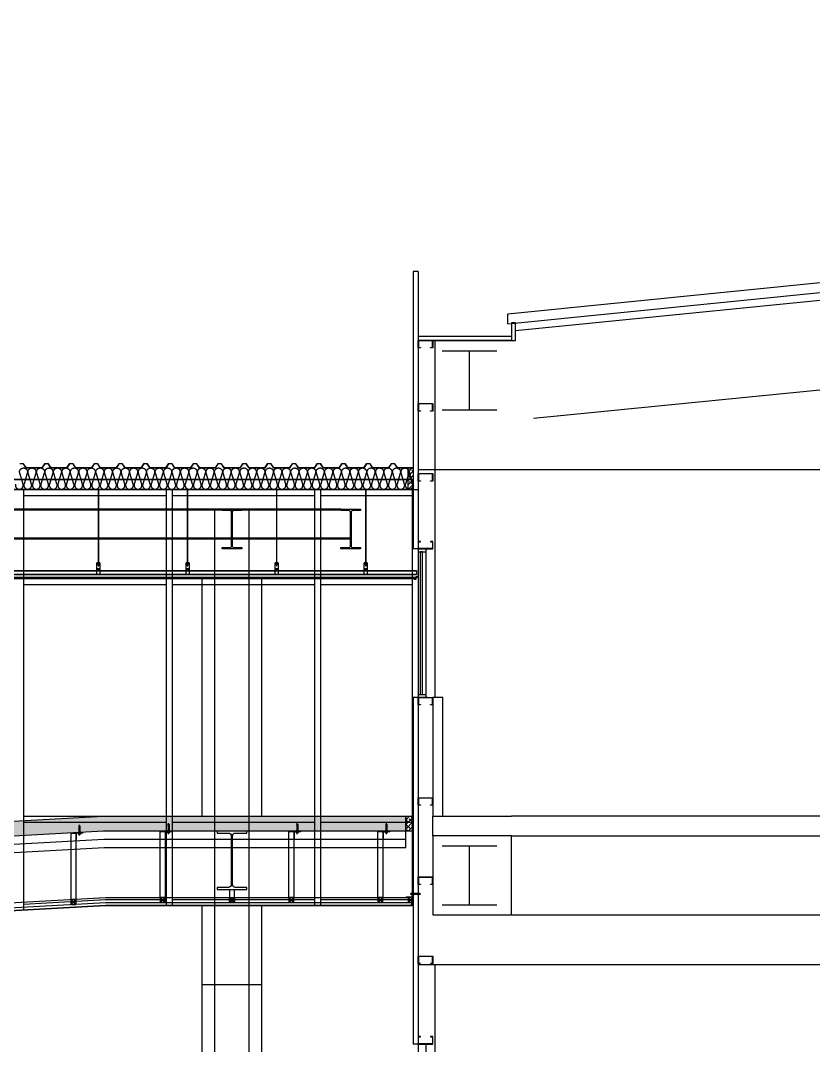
# Model space of a CAD drawing. Header units: millimetres. Extents: x 922366 to 1647943, y -534868 to 518781.
# Drawn here: x 1173503 to 1181511, y 440327 to 450679 of the extents above; entities that cross this region are included whole.
import ezdxf
from ezdxf.xclip import XClip

# ---------------------------------------------------------------- set-up
doc = ezdxf.new("R2010")
doc.units = ezdxf.units.MM
doc.header["$XCLIPFRAME"] = 0
for name, color, linetype in [('XR-SECTION$0$0-S-col', 4, 'Continuous'), ('XR-SECTION$0$01단열재', 55, 'Continuous'), ('XR-SECTION$0$A-1', 1, 'Continuous'), ('XR-SECTION$0$A-30', 30, 'Continuous'), ('XR-SECTION$0$A-8', 8, 'Continuous'), ('XR-SECTION$0$A-FLOR-STUD', 9, 'Continuous'), ('XR-SECTION$0$A-KERAION', 8, 'Continuous'), ('XR-SECTION$0$A-SCREW', 8, 'Continuous'), ('XR-SECTION$0$A-STL', 2, 'Continuous'), ('XR-SECTION$0$A_EL_04', 4, 'Continuous'), ('XR-SECTION$0$A_FIN_EXT', 6, 'Continuous'), ('XR-SECTION$0$A_ME_B&N', 6, 'Continuous'), ('XR-SECTION$0$A_ME_PI', 1, 'Continuous'), ('XR-SECTION$0$AS-STEL', 2, 'Continuous'), ('XR-SECTION$0$AS-STEL-MAJR', 8, 'Continuous'), ('XR-SECTION$0$CEILING', 6, 'Continuous'), ('XR-SECTION$0$CON', 2, 'Continuous'), ('XR-SECTION$0$ELE-4', 4, 'Continuous'), ('XR-SECTION$0$ELE-6', 6, 'Continuous'), ('XR-SECTION$0$ELE-8', 8, 'Continuous'), ('XR-SECTION$0$HAT', 8, 'Continuous'), ('XR-SECTION$0$HAT-254', 254, 'Continuous'), ('XR-SECTION$0$Insul', 252, 'Continuous'), ('XR-SECTION$0$S-CON', 2, 'Continuous'), ('XR-SECTION$0$SEC-PANEL', 6, 'Continuous'), ('XR-SECTION$0$STEEL', 4, 'Continuous'), ('XR-SECTION$0$입면선', 9, 'Continuous')]:
    doc.layers.add(name, color=color, linetype=linetype)
doc.layers.add('XR-SECTION$0$A-STL3', color=4, linetype='Continuous', lineweight=0)
doc.linetypes.add('XR-SECTION$0$INSUL50', pattern='A,0.00254,-2.54,[134,ltypeshp.shx,S=6.25,R=0,X=-2.54,Y=0],-19.92,[134,ltypeshp.shx,S=6.25,R=180,X=2.54,Y=0],-2.54', length=25.00254)

# ---------------------------------------------------------------- blocks, each defined once
blk = doc.blocks.new('*U265')
at = {"layer": 'XR-SECTION$0$STEEL', "color": 252}
blk.add_lwpolyline([(-150, -20), (-34, -20, -0.414214), (-6, -48), (-6, -540, -0.414214), (-34, -568), (-150, -568), (-150, -588), (150, -588), (150, -568), (34, -568, -0.414214), (6, -540), (6, -48, -0.414214), (34, -20), (150, -20), (150, 0), (-150, 0)], format="xyb", close=True, dxfattribs=at)
blk = doc.blocks.new('XR-SECTION$0$M10 ANCHOR')
at = {"layer": 'XR-SECTION$0$A_ME_B&N', "color": 252}
for p, q in [((-2, 23), (107, 23)), ((7, 26), (7, 19)), ((7, 26), (8, 26)), ((8, 19), (7, 19)), ((8, 19), (8, 26)), ((8, 26), (10, 26)), ((8, 19), (10, 19)), ((11, 28), (10, 26)), ((10, 27), (12, 27)), ((10, 26), (10, 19)), ((11, 18), (10, 19)), ((10, 18), (12, 18)), ((11, 28), (11, 18)), ((12, 28), (11, 28)), ((12, 18), (11, 18)), ((12, 31), (13, 32)), ((12, 14), (12, 31)), ((12, 14), (13, 13)), ((19, 32), (13, 32)), ((19, 27), (13, 27)), ((19, 18), (13, 18)), ((19, 13), (13, 13)), ((20, 31), (19, 32)), ((20, 14), (19, 13)), ((20, 12), (20, 33)), ((22, 33), (20, 33)), ((22, 12), (20, 12)), ((22, 12), (22, 33)), ((71, 28), (22, 28)), ((22, 27), (37, 27)), ((71, 18), (22, 18)), ((22, 18), (37, 18)), ((37, 28), (37, 18)), ((39, 28), (39, 18)), ((39, 18), (39, 18)), ((71, 28), (71, 18)), ((71, 19), (71, 27)), ((74, 26), (71, 26)), ((74, 19), (71, 19)), ((74, 21), (74, 28)), ((86, 28), (74, 28)), ((75, 21), (74, 21)), ((75, 20), (74, 20)), ((74, 20), (74, 18)), ((83, 17), (74, 18)), ((85, 26), (83, 26)), ((87, 22), (83, 22)), ((87, 20), (83, 20)), ((83, 17), (83, 17)), ((85, 17), (83, 17)), ((84, 24), (84, 27)), ((84, 18), (84, 16)), ((88, 17), (85, 17)), ((88, 24), (88, 27)), ((88, 18), (88, 17)), ((88, 18), (88, 16)), ((88, 17), (88, 16)), ((89, 17), (88, 16)), ((91, 17), (89, 17)), ((90, 27), (91, 28)), ((91, 28), (91, 18)), ((96, 28), (91, 28)), ((91, 18), (91, 17)), ((91, 18), (91, 18)), ((96, 18), (91, 18)), ((96, 18), (96, 28)), ((97, 26), (96, 28)), ((96, 18), (97, 19)), ((97, 19), (97, 26))]:
    blk.add_line(p, q, dxfattribs=at)
blk.add_lwpolyline([(83, 26), (84, 25), (85, 25), (85, 26), (84, 27), (83, 26)], close=True, dxfattribs=at)
for points in [[(91, 25), (91, 24), (90, 23), (89, 22), (88, 22), (87, 22)], [(91, 18), (90, 18), (89, 19), (88, 19), (87, 20)], [(89, 28), (90, 28), (91, 27), (91, 26), (91, 25)]]:
    blk.add_lwpolyline(points, dxfattribs=at)
for centre, radius, start, end in [((16, 30), 4.34, 145.5615, 214.4385), ((28, 23), 16.2, 162.383, 197.617), ((16, 15), 4.34, 145.5615, 214.4385), ((16, 30), 4.34, 325.5615, 34.4385), ((4, 23), 16.2, 342.383, 17.617), ((16, 15), 4.34, 325.5615, 34.4385), ((71, 27), 0.383, 180, 270), ((71, 19), 0.383, 90, 180), ((75, 21), 0.618, 278.5979, 81.402), ((83, 21), 0.945, 96.1253, 252.1482), ((83, 17), 0.126, 7.3502, 87.3502), ((83, 11), 6.36, 78.4927, 96.2076), ((85, 17), 0.126, 87.3502, 154.0901), ((86, 16), 12.5, 78.7007, 93), ((87, 25), 2.05, 308.033, 57.967), ((98, 26), 10.5, 173.798, 192.202), ((85, 14), 5.03, 40.2631, 53.3507)]:
    blk.add_arc(centre, radius, start, end, dxfattribs=at)
blk = doc.blocks.new('XR-SECTION$0$A-4-16')
at = {"layer": 'XR-SECTION$0$A-SCREW', "color": 252}
for p, q in [((-2, -1), (-2, 0)), ((0, 5), (0, -18)), ((1, 0), (1, -1)), ((0, 0), (-2, -1)), ((0, 0), (-2, -1)), ((-2, -1), (-2, -1)), ((-2, -1), (-2, -1)), ((0, -1), (-2, -1)), ((2, -1), (-2, -2)), ((2, -1), (-2, -2)), ((0, -1), (-2, -1)), ((1, -1), (-2, -2)), ((-2, -1), (-2, -2)), ((-2, -2), (-2, -2)), ((-2, -2), (-2, -2)), ((1, -2), (-2, -2)), ((1, -2), (-2, -3)), ((-2, -2), (-2, -3)), ((-2, -3), (-2, -4)), ((-2, -3), (-2, -3)), ((-2, -3), (-2, -3)), ((2, -3), (-2, -3)), ((2, -3), (-2, -3)), ((1, -3), (-2, -3)), ((-2, -4), (-2, -4)), ((2, -4), (-2, -5)), ((2, -4), (-2, -4)), ((1, -4), (-2, -4)), ((1, -4), (-2, -5)), ((-2, -5), (-2, -5)), ((-2, -5), (-2, -5)), ((2, -5), (-2, -6)), ((2, -5), (-2, -6)), ((-2, -6), (-2, -5)), ((-2, -6), (-2, -6)), ((2, -6), (-2, -7)), ((2, -6), (-2, -7)), ((-2, -7), (-2, -7)), ((-2, -7), (-2, -7)), ((2, -7), (-2, -8)), ((2, -8), (-2, -8)), ((-2, -8), (-2, -8)), ((-2, -8), (-2, -8)), ((-2, -9), (-2, -10)), ((-2, -9), (-2, -9)), ((2, -9), (-2, -9)), ((2, -9), (-2, -9)), ((2, -10), (-2, -11)), ((2, -10), (-2, -11)), ((-2, -11), (-2, -10)), ((-2, -11), (-2, -12)), ((-2, -11), (-2, -11)), ((-2, -12), (0, -15)), ((1, -5), (-2, -6)), ((1, -5), (-2, -5)), ((-2, -6), (-2, -7)), ((1, -6), (-2, -7)), ((-2, -7), (-2, -8)), ((1, -7), (-2, -7)), ((1, -7), (-2, -8)), ((1, -8), (-2, -8)), ((-2, -8), (-2, -9)), ((1, -9), (-2, -9)), ((1, -9), (-2, -10)), ((-2, -10), (-2, -10)), ((1, -10), (-2, -11)), ((1, -10), (-2, -10)), ((2, -11), (-1, -12)), ((2, -11), (-2, -12)), ((1, -11), (-2, -12)), ((-2, -12), (0, -12)), ((1, -11), (0, -12)), ((1, -12), (0, -15)), ((1, -11), (1, -12)), ((2, -1), (1, -1)), ((2, -1), (1, -2)), ((2, -3), (1, -2)), ((1, -2), (1, -2)), ((2, -3), (1, -3)), ((1, -3), (1, -4)), ((2, -4), (1, -4)), ((2, -4), (1, -4)), ((1, -4), (1, -5)), ((2, -5), (1, -5)), ((2, -5), (1, -5)), ((1, -5), (1, -6)), ((2, -6), (1, -6)), ((2, -6), (1, -7)), ((1, -7), (1, -7)), ((2, -7), (1, -7)), ((2, -8), (1, -8)), ((1, -8), (1, -9)), ((2, -9), (1, -9)), ((2, -9), (1, -9)), ((1, -9), (1, -10)), ((1, -10), (1, -11)), ((2, -10), (1, -10)), ((2, -10), (1, -10)), ((2, -11), (1, -11)), ((2, -11), (1, -11))]:
    blk.add_line(p, q, dxfattribs=at)
for points in [[(-3, 2, 0.336479), (-4, 1), (-4, 0), (4, 0), (4, 1)], [(3, 2, 0.138717), (-3, 2)]]:
    blk.add_lwpolyline(points, format="xyb", dxfattribs=at)
blk.add_lwpolyline([(-3, 2), (-2, 2), (-2, 2), (-2, 2), (-2, 2), (-1, 2), (-1, 2), (-1, 2), (-1, 2), (-1, 2), (-1, 2), (0, 2), (0, 2), (-1, 1), (-1, 1), (-1, 1), (0, 1), (0, 1), (0, 1), (0, 1), (0, 1), (0, 1), (0, 1), (0, 1), (0, 1), (1, 1), (1, 1), (1, 1), (0, 2), (0, 2), (1, 2), (1, 2), (1, 2), (1, 2), (1, 2), (1, 2), (2, 2), (2, 2), (2, 2), (2, 2), (3, 2)], dxfattribs=at)
for centre, radius, start, end in [((2, 1), 1.3, 0.0233, 74.4114), ((-2, -1), 0.0925, 139.8661, 209.9246), ((-2, -2), 0.0925, 139.8661, 209.9246), ((-2, -3), 0.0925, 139.8661, 209.9246), ((-2, -4), 0.0925, 139.8661, 209.9246), ((-2, -6), 0.0925, 139.8661, 209.9246), ((-2, -7), 0.0925, 139.8661, 209.9246), ((-2, -8), 0.0925, 139.8661, 209.9246), ((-2, -9), 0.0925, 139.8661, 209.9246), ((-2, -11), 0.0925, 139.8661, 209.9246), ((0, 0), 0.0602, 310.7271, 69.3149), ((0, -15), 0.46, 215.1627, 324.8373), ((2, -1), 0.0925, 319.8661, 29.9246), ((2, -3), 0.0925, 319.8661, 29.9246), ((2, -4), 0.0925, 319.8661, 29.9246), ((2, -5), 0.0925, 319.8661, 29.9246), ((2, -6), 0.0925, 319.8661, 29.9246), ((2, -8), 0.0925, 319.8661, 29.9246), ((2, -9), 0.0925, 319.8661, 29.9246), ((2, -10), 0.0925, 319.8661, 29.9246), ((2, -11), 0.0925, 319.8661, 29.9246)]:
    blk.add_arc(centre, radius, start, end, dxfattribs=at)
blk = doc.blocks.new('*B318', base_point=(401883, 73758))
at = {"layer": 'XR-SECTION$0$AS-STEL', "color": 252}
blk.add_lwpolyline([(401783, 73958), (401983, 73958), (401983, 73945), (401903, 73945, 0.414214), (401887, 73929), (401887, 73587, 0.414214), (401903, 73571), (401983, 73571), (401983, 73558), (401783, 73558), (401783, 73571), (401863, 73571, 0.414214), (401879, 73587), (401879, 73929, 0.414214), (401863, 73945), (401783, 73945)], format="xyb", close=True, dxfattribs=at)
blk = doc.blocks.new('XR-SECTION$0$sefa ws')
at = {"layer": 'XR-SECTION$0$Insul', "color": 252}
blk.add_lwpolyline([(45393, 45001, 1.337394), (45469, 45001), (45435, 45114, -1.337394), (45511, 45114), (45478, 45001, 1.337394), (45554, 45001), (45521, 45114, -1.337394), (45597, 45114), (45564, 45001, 1.337394), (45640, 45001), (45607, 45114, -1.337394), (45683, 45114), (45649, 45001, 1.337394), (45725, 45001), (45692, 45114, -1.337394), (45768, 45114), (45735, 45001, 1.337394), (45811, 45001), (45778, 45114, -1.337394), (45854, 45114), (45821, 45001, 1.337394), (45897, 45001), (45863, 45114, -1.337394), (45939, 45114), (45906, 45001, 1.337394), (45982, 45001), (45949, 45114, -1.337394), (46025, 45114), (45992, 45001, 1.337394), (46068, 45001), (46035, 45114, -1.337394), (46111, 45114), (46077, 45001, 1.337394), (46153, 45001), (46120, 45114, -1.337394), (46196, 45114), (46163, 45001, 1.337394), (46239, 45001), (46206, 45114, -1.337394), (46282, 45114), (46249, 45001, 1.337394), (46325, 45001), (46291, 45114, -1.337394), (46367, 45114), (46334, 45001, 1.337394), (46410, 45001), (46377, 45114, -1.337394), (46453, 45114), (46420, 45001, 1.337394), (46496, 45001), (46463, 45114, -1.337394), (46539, 45114), (46505, 45001, 1.337394), (46581, 45001), (46548, 45114, -1.337394), (46624, 45114), (46591, 45001, 1.337394), (46667, 45001), (46634, 45114, -1.337394), (46710, 45114), (46677, 45001, 1.337394), (46753, 45001), (46719, 45114, -1.337394), (46795, 45114), (46762, 45001, 1.337394), (46838, 45001), (46805, 45114, -1.337394), (46881, 45114), (46848, 45001, 1.337394), (46924, 45001), (46891, 45114, -1.337394), (46967, 45114), (46933, 45001, 1.337394), (47009, 45001), (46976, 45114, -1.337394), (47052, 45114), (47019, 45001, 1.337394), (47095, 45001), (47062, 45114, -1.337394), (47138, 45114), (47105, 45001, 1.337394), (47181, 45001), (47147, 45114, -1.337394), (47223, 45114), (47190, 45001, 1.337394), (47266, 45001), (47233, 45114, -1.337394), (47309, 45114), (47276, 45001, 1.337394), (47352, 45001), (47319, 45114, -1.337394), (47395, 45114), (47361, 45001, 1.337394), (47437, 45001), (47404, 45114, -1.337394), (47480, 45114), (47447, 45001, 1.337394), (47523, 45001), (47490, 45114, -1.337394), (47566, 45114), (47533, 45001, 1.337394), (47609, 45001), (47575, 45114, -1.337394), (47651, 45114), (47618, 45001, 1.337394), (47694, 45001), (47661, 45114, -1.337394), (47737, 45114), (47704, 45001, 1.337394), (47780, 45001), (47747, 45114, -1.337394), (47823, 45114), (47789, 45001, 1.337394), (47865, 45001), (47832, 45114, -1.337394), (47908, 45114), (47875, 45001, 1.337394), (47951, 45001), (47918, 45114, -1.337394), (47994, 45114), (47961, 45001, 1.337394), (48037, 45001), (48003, 45114, -1.337394), (48079, 45114), (48046, 45001, 1.337394), (48122, 45001), (48089, 45114, -1.337394), (48165, 45114), (48132, 45001, 1.337394), (48208, 45001), (48175, 45114, -1.337394), (48251, 45114), (48217, 45001, 1.337394), (48293, 45001), (48260, 45114, -1.337394), (48336, 45114), (48303, 45001, 1.337394), (48379, 45001), (48346, 45114, -1.337394), (48422, 45114), (48389, 45001, 1.337394), (48465, 45001), (48431, 45114, -1.337394), (48507, 45114), (48474, 45001, 1.337394), (48550, 45001), (48517, 45114, -1.337394), (48593, 45114), (48560, 45001, 1.337394), (48636, 45001), (48603, 45114, -1.337394), (48679, 45114), (48645, 45001, 1.337394), (48721, 45001), (48688, 45114, -1.337394), (48764, 45114), (48731, 45001, 1.337394), (48807, 45001), (48774, 45114, -1.337394), (48850, 45114), (48817, 45001, 1.337394), (48893, 45001), (48859, 45114, -1.337394), (48935, 45114), (48902, 45001, 1.337394), (48978, 45001), (48945, 45114, -1.337394), (49021, 45114), (48988, 45001, 1.337394), (49064, 45001), (49031, 45114, -1.337394), (49107, 45114), (49073, 45001, 1.337394), (49149, 45001), (49116, 45114, -1.337394), (49192, 45114), (49159, 45001, 1.337394), (49235, 45001), (49202, 45114, -1.337394), (49278, 45114), (49245, 45001, 0.500912), (49283, 44950, 0.500912), (49321, 45001), (49287, 45114, -1.337394), (49363, 45114), (49330, 45001, 1.337394), (49406, 45001), (49373, 45114, -1.337394), (49449, 45114), (49416, 45001, 1.337394), (49492, 45001), (49459, 45114, -1.337394), (49535, 45114), (49501, 45001, 1.337394), (49577, 45001), (49544, 45114, -1.337394), (49620, 45114), (49587, 45001, 1.337394), (49663, 45001), (49630, 45114, -1.337394), (49706, 45114), (49673, 45001, 1.337394), (49749, 45001), (49715, 45114, -1.337394), (49791, 45114), (49758, 45001, 1.337394), (49834, 45001), (49801, 45114, -1.337394), (49877, 45114), (49844, 45001, 1.337394), (49920, 45001), (49887, 45114, -1.337394), (49963, 45114), (49929, 45001, 1.337394), (50005, 45001), (49972, 45114, -1.337394), (50048, 45114), (50015, 45001, 1.337394), (50091, 45001), (50058, 45114, -1.337394), (50134, 45114), (50101, 45001, 1.337394), (50177, 45001), (50143, 45114, -1.337394), (50219, 45114), (50186, 45001, 1.337394), (50262, 45001), (50229, 45114, -1.337394), (50305, 45114), (50272, 45001, 1.337394), (50348, 45001), (50315, 45114, -1.337394), (50391, 45114), (50357, 45001, 1.337394), (50433, 45001), (50400, 45114, -1.337394), (50476, 45114), (50443, 45001, 1.337394), (50519, 45001), (50486, 45114, -1.337394), (50562, 45114), (50529, 45001, 1.337394), (50605, 45001), (50571, 45114, -1.337394), (50647, 45114), (50614, 45001, 1.337394), (50690, 45001), (50657, 45114, -1.337394), (50733, 45114), (50700, 45001, 1.337394), (50776, 45001), (50743, 45114, -1.337394), (50819, 45114), (50785, 45001, 1.337394), (50861, 45001), (50828, 45114, -1.431646), (50899, 45114), (50871, 45001, 1.337394), (50947, 45001), (50909, 45114, -1.337394), (50985, 45114), (50957, 45001, 1.337394), (51033, 45001), (50994, 45114, -1.337394), (51070, 45114), (51042, 45001, 1.337394), (51118, 45001), (51080, 45114, -1.337394), (51156, 45114), (51128, 45001, 1.337394), (51204, 45001), (51166, 45114, -1.337394), (51242, 45114), (51213, 45001, 1.337394), (51289, 45001), (51251, 45114, -1.337394), (51327, 45114), (51299, 45001, 1.337394), (51375, 45001), (51337, 45114, -1.337394), (51413, 45114), (51385, 45001, 1.337394), (51461, 45001), (51422, 45114, -1.337394), (51498, 45114), (51470, 45001, 1.337394), (51546, 45001), (51508, 45114, -1.337394), (51584, 45114), (51556, 45001, 1.337394), (51632, 45001), (51594, 45114, -1.337394), (51670, 45114), (51641, 45001, 1.337394), (51717, 45001), (51679, 45114, -1.337394), (51755, 45114), (51727, 45001, 1.337394), (51803, 45001), (51765, 45114, -1.337394), (51841, 45114), (51813, 45001, 1.337394), (51889, 45001), (51850, 45114, -1.337394), (51926, 45114), (51898, 45001, 1.337394), (51974, 45001), (51936, 45114, -1.337394), (52012, 45114), (51984, 45001, 1.337394), (52060, 45001), (52022, 45114, -1.337394), (52098, 45114), (52069, 45001, 1.337394), (52145, 45001), (52107, 45114, -1.337394), (52183, 45114), (52155, 45001, 1.337394), (52231, 45001), (52193, 45114, -1.337394), (52269, 45114), (52241, 45001, 1.337394), (52317, 45001), (52278, 45114, -1.337394), (52354, 45114), (52326, 45001, 1.337394), (52402, 45001), (52364, 45114, -1.337394), (52440, 45114), (52412, 45001, 1.337394), (52488, 45001), (52450, 45114, -1.337394), (52526, 45114), (52497, 45001, 1.337394), (52573, 45001), (52535, 45114, -1.337394), (52611, 45114), (52583, 45001, 1.337394), (52659, 45001), (52621, 45114, -1.337394), (52697, 45114), (52669, 45001, 1.337394), (52745, 45001), (52706, 45114, -1.337394), (52782, 45114), (52754, 45001, 1.337394), (52830, 45001), (52792, 45114, -1.337394), (52868, 45114), (52840, 45001, 1.337394), (52916, 45001), (52878, 45114, -1.337394), (52954, 45114), (52925, 45001, 1.337394), (53001, 45001), (52963, 45114, -1.337394), (53039, 45114), (53011, 45001, 1.337394), (53087, 45001), (53049, 45114, -1.337394), (53125, 45114), (53097, 45001, 1.337394), (53173, 45001), (53134, 45114, -1.337394), (53210, 45114), (53182, 45001, 1.337394), (53258, 45001), (53220, 45114, -1.337394), (53296, 45114), (53268, 45001, 1.337394), (53344, 45001), (53306, 45114, -1.337394), (53382, 45114), (53353, 45001, 1.337394), (53429, 45001), (53391, 45114, -1.337394), (53467, 45114), (53439, 45001, 1.337394), (53515, 45001)], format="xyb", dxfattribs=at)
at = {"layer": 'XR-SECTION$0$SEC-PANEL', "color": 252}
for p, q in [((21463, 44950), (71588, 44950)), ((21463, 44947), (71588, 44947))]:
    blk.add_line(p, q, dxfattribs=at)
for points in [[(53474, 45208), (53435, 45208), (53407, 45167), (53252, 45167), (53224, 45208), (53185, 45208), (53157, 45167), (53002, 45167), (52974, 45208), (52935, 45208), (52907, 45167), (52752, 45167), (52724, 45208), (52685, 45208), (52657, 45167), (52502, 45167), (52474, 45208), (52435, 45208), (52407, 45167), (52252, 45167), (52224, 45208), (52185, 45208), (52157, 45167), (52002, 45167), (51974, 45208), (51935, 45208), (51907, 45167), (51752, 45167), (51724, 45208), (51685, 45208), (51657, 45167), (51502, 45167), (51474, 45208), (51435, 45208), (51407, 45167), (51252, 45167), (51224, 45208), (51185, 45208), (51157, 45167), (51002, 45167), (50974, 45208), (50935, 45208), (50907, 45167), (50752, 45167), (50724, 45208), (50685, 45208), (50657, 45167), (50502, 45167), (50474, 45208), (50435, 45208), (50407, 45167), (50252, 45167), (50224, 45208), (50185, 45208), (50157, 45167), (50002, 45167), (49974, 45208), (49935, 45208), (49907, 45167), (49752, 45167), (49724, 45208), (49685, 45208), (49657, 45167), (49502, 45167), (49474, 45208), (49435, 45208), (49407, 45167), (49252, 45167), (49224, 45208), (49185, 45208), (49157, 45167), (49002, 45167), (48974, 45208), (48935, 45208), (48907, 45167), (48752, 45167), (48724, 45208), (48685, 45208), (48657, 45167), (48502, 45167), (48474, 45208), (48435, 45208), (48407, 45167), (48252, 45167), (48224, 45208), (48185, 45208), (48157, 45167), (48002, 45167), (47974, 45208), (47935, 45208), (47907, 45167), (47752, 45167), (47724, 45208), (47685, 45208), (47657, 45167), (47502, 45167), (47474, 45208), (47435, 45208), (47407, 45167), (47252, 45167), (47224, 45208), (47185, 45208), (47157, 45167), (47002, 45167), (46974, 45208), (46935, 45208), (46907, 45167), (46752, 45167), (46724, 45208), (46685, 45208), (46657, 45167), (46502, 45167), (46474, 45208), (46435, 45208), (46407, 45167), (46252, 45167), (46224, 45208), (46185, 45208), (46157, 45167), (46002, 45167), (45974, 45208), (45935, 45208), (45907, 45167), (45752, 45167), (45724, 45208), (45685, 45208), (45657, 45167), (45502, 45167), (45474, 45208), (45435, 45208)], [(53472, 45205), (53436, 45205), (53408, 45164), (53250, 45164), (53222, 45205), (53186, 45205), (53158, 45164), (53000, 45164), (52972, 45205), (52936, 45205), (52908, 45164), (52750, 45164), (52722, 45205), (52686, 45205), (52658, 45164), (52500, 45164), (52472, 45205), (52436, 45205), (52408, 45164), (52250, 45164), (52222, 45205), (52186, 45205), (52158, 45164), (52000, 45164), (51972, 45205), (51936, 45205), (51908, 45164), (51750, 45164), (51722, 45205), (51686, 45205), (51658, 45164), (51500, 45164), (51472, 45205), (51436, 45205), (51408, 45164), (51250, 45164), (51222, 45205), (51186, 45205), (51158, 45164), (51001, 45164), (50973, 45205), (50937, 45205), (50909, 45164), (50751, 45164), (50723, 45205), (50687, 45205), (50659, 45164), (50501, 45164), (50473, 45205), (50437, 45205), (50409, 45164), (50251, 45164), (50223, 45205), (50187, 45205), (50159, 45164), (50001, 45164), (49973, 45205), (49937, 45205), (49909, 45164), (49751, 45164), (49723, 45205), (49687, 45205), (49659, 45164), (49501, 45164), (49473, 45205), (49437, 45205), (49409, 45164), (49251, 45164), (49223, 45205), (49187, 45205), (49159, 45164), (49001, 45164), (48973, 45205), (48937, 45205), (48909, 45164), (48751, 45164), (48723, 45205), (48687, 45205), (48659, 45164), (48501, 45164), (48473, 45205), (48437, 45205), (48409, 45164), (48251, 45164), (48223, 45205), (48187, 45205), (48159, 45164), (48001, 45164), (47973, 45205), (47937, 45205), (47909, 45164), (47751, 45164), (47723, 45205), (47687, 45205), (47659, 45164), (47501, 45164), (47473, 45205), (47437, 45205), (47409, 45164), (47251, 45164), (47223, 45205), (47187, 45205), (47159, 45164), (47001, 45164), (46973, 45205), (46937, 45205), (46909, 45164), (46751, 45164), (46723, 45205), (46687, 45205), (46659, 45164), (46501, 45164), (46473, 45205), (46437, 45205), (46409, 45164), (46251, 45164), (46223, 45205), (46187, 45205), (46159, 45164), (46001, 45164), (45973, 45205), (45937, 45205), (45909, 45164), (45751, 45164), (45723, 45205), (45687, 45205), (45659, 45164), (45501, 45164), (45473, 45205), (45437, 45205)]]:
    blk.add_lwpolyline(points, dxfattribs=at)
blk = doc.blocks.new('*U320')
at = {"color": 252}
for p, q in [((326, 66), (28338, 66)), ((326, 63), (28338, 63)), ((326, 29), (28338, 29)), ((326, 26), (28338, 26)), ((25140, 84), (25110, 84)), ((25132, 72), (25118, 72)), ((25125, 78), (25125, 66)), ((26040, 84), (26010, 84)), ((26032, 72), (26018, 72)), ((26025, 78), (26025, 66)), ((26940, 84), (26910, 84)), ((26932, 72), (26918, 72)), ((26925, 78), (26925, 66)), ((27840, 84), (27810, 84)), ((27832, 72), (27818, 72)), ((27825, 78), (27825, 66)), ((28338, 66), (28338, 26)), ((28361, 11), (28349, 11)), ((336, -1), (28328, -1)), ((336, -8), (28328, -8)), ((336, -16), (28328, -16)), ((28328, -16), (28328, -1))]:
    blk.add_line(p, q, dxfattribs=at)
for points in [[(25122, 884), (25122, 114), (25128, 114), (25128, 884)], [(26022, 884), (26022, 114), (26028, 114), (26028, 884)], [(26922, 884), (26922, 114), (26928, 114), (26928, 884)], [(27822, 884), (27822, 114), (27828, 114), (27828, 884)], [(25140, 143), (25139, 145), (25111, 145), (25110, 143), (25110, 138), (25111, 136), (25139, 136), (25140, 138), (25110, 138)], [(25116, 136), (25116, 131), (25134, 131), (25134, 136)], [(26040, 143), (26039, 145), (26011, 145), (26010, 143), (26010, 138), (26011, 136), (26039, 136), (26040, 138), (26010, 138)], [(26016, 136), (26016, 131), (26034, 131), (26034, 136)], [(26940, 143), (26939, 145), (26911, 145), (26910, 143), (26910, 138), (26911, 136), (26939, 136), (26940, 138), (26910, 138)], [(26916, 136), (26916, 131), (26934, 131), (26934, 136)], [(27840, 143), (27839, 145), (27811, 145), (27810, 143), (27810, 138), (27811, 136), (27839, 136), (27840, 138), (27810, 138)], [(27816, 136), (27816, 131), (27834, 131), (27834, 136)]]:
    blk.add_lwpolyline(points, dxfattribs=at)
for points in [[(25110, 143), (25140, 143), (25140, 24), (25110, 24)], [(26010, 143), (26040, 143), (26040, 24), (26010, 24)], [(26910, 143), (26940, 143), (26940, 24), (26910, 24)], [(27810, 143), (27840, 143), (27840, 24), (27810, 24)], [(28331, -19), (28312, -19), (28312, -22), (28334, -22), (28334, 0), (28356, 0), (28356, 22), (28353, 22), (28353, 3), (28331, 3)]]:
    blk.add_lwpolyline(points, close=True, dxfattribs=at)
for centre, radius in [((25125, 72), 4.25), ((25125, 72), 3.25), ((26025, 72), 4.25), ((26025, 72), 3.25), ((26925, 72), 4.25), ((26925, 72), 3.25), ((27825, 72), 4.25), ((27825, 72), 3.25)]:
    blk.add_circle(centre, radius, dxfattribs=at)
blk = doc.blocks.new('XR-SECTION$0$WDW-4')
at = {"color": 252}
for p, q in [((150, 5400), (28195, 5400)), ((24210, 5400), (24210, 1154)), ((25650, 5400), (25650, 1200)), ((25710, 5400), (25710, 1200)), ((27150, 5400), (27150, 1200)), ((27210, 5400), (27210, 1200)), ((28135, 5400), (28135, 1200)), ((28195, 5400), (28195, 1200)), ((24210, 5340), (25650, 5340)), ((25710, 5340), (27150, 5340)), ((27210, 5340), (28135, 5340)), ((24210, 4500), (25650, 4500)), ((25710, 4500), (27150, 4500)), ((27210, 4500), (28135, 4500)), ((24210, 4440), (25650, 4440)), ((25710, 4440), (27150, 4440)), ((27210, 4440), (28135, 4440)), ((24210, 2100), (25650, 2100)), ((25710, 2100), (27150, 2100)), ((27210, 2100), (28135, 2100)), ((24210, 2040), (25650, 2040)), ((25710, 2040), (27150, 2040)), ((27210, 2040), (28135, 2040))]:
    blk.add_line(p, q, dxfattribs=at)
for points in [[(24210, 1214), (25038, 1260), (25650, 1260)], [(25710, 1260), (27150, 1260)], [(27210, 1260), (28135, 1260)]]:
    blk.add_lwpolyline(points, dxfattribs=at)
blk = doc.blocks.new('XR-SECTION')
at = {"layer": 'XR-SECTION$0$CON'}
h = blk.add_hatch(dxfattribs=at)
h.set_pattern_fill('ANSI38', color=8, scale=10)
h.set_pattern_definition([(45, (-15225, 188639.154), (-22.4506403, 22.4506403), []), (135, (-15225, 188639.154), (-67.351921, 22.4506403), [79.375, -47.625])])
h.paths.add_polyline_path([(280830, 84661.6), (280880, 84661.6), (280880, 84441.6), (280830, 84441.6)])
h = blk.add_hatch(dxfattribs=at)
h.set_pattern_fill('ANSI38', color=8, scale=10)
h.set_pattern_definition([(45, (-15250, 185119.154), (-22.4506403, 22.4506403), []), (135, (-15250, 185119.154), (-67.351921, 22.4506403), [79.375, -47.625])])
h.paths.add_polyline_path([(280805, 81141.6), (280880, 81141.6), (280880, 80991.6), (280805, 80991.6)])
at = {"layer": 'XR-SECTION$0$HAT-254'}
h = blk.add_hatch(color=8, dxfattribs=at)
h.dxf.hatch_style = 1
h.paths.add_polyline_path([(256154.163, 79791.6), (277754.163, 80991.6), (280805, 80991.6), (280805, 81141.6), (277750, 81141.6), (256150, 79941.6), (252665, 79941.6), (252665, 79791.6)])
at = {"layer": 'XR-SECTION$0$0-S-col', "color": 8}
for p, q in [((281173.526, 85842.41), (281726.474, 85842.41)), ((281450, 85246.818), (281450, 85842.41)), ((281173.526, 85246.818), (281726.474, 85246.818))]:
    blk.add_line(p, q, dxfattribs=at)
at = {"layer": 'XR-SECTION$0$0-S-col', "color": 8, "ltscale": 20}
for p, q in [((281173.526, 80842.41), (281726.474, 80842.41)), ((281450, 80246.818), (281450, 80842.41)), ((281173.526, 80246.818), (281726.474, 80246.818))]:
    blk.add_line(p, q, dxfattribs=at)
at = {"layer": 'XR-SECTION$0$0-S-col', "color": 8}
blk.add_lwpolyline([(279225, 84241.6), (278875, 84241.6), (278875, 68702.469), (279225, 68702.469)], close=True, dxfattribs=at)
at = {"layer": 'XR-SECTION$0$01단열재', "color": 8, "linetype": 'XR-SECTION$0$INSUL50', "ltscale": 0.032}
blk.add_lwpolyline([(252885, 79709.1), (256156.453, 79709.1), (277756.453, 80909.1), (280805, 80909.1)], dxfattribs=at)
at = {"layer": 'XR-SECTION$0$A-1', "color": 8}
blk.add_line((280870, 80241.6), (280870, 80262.063), dxfattribs=at)
blk.add_lwpolyline([(280880, 80261.599), (280880, 80241.6, 0.331470576), (280870, 80241.6), (280870, 80261.599)], format="xyb", dxfattribs=at)
blk.add_circle((280875, 80261.599), 5, dxfattribs=at)
at = {"layer": 'XR-SECTION$0$A-30', "color": 8}
blk.add_lwpolyline([(280877.5, 80271.6), (280865, 80271.6), (280865, 80246.6), (280858, 80246.6), (280858, 80244.6), (280867, 80244.6), (280867, 80269.6), (280877.5, 80269.6), (280877.5, 80271.6)], dxfattribs=at)
at = {"layer": 'XR-SECTION$0$A-8', "color": 8}
for p, q in [((277471.8, 80255.403), (277428.2, 80299.003)), ((277471.8, 80255.403), (277428.2, 80299.003)), ((277428.2, 80255.403), (277471.8, 80299.003)), ((277471.8, 80255.403), (277428.2, 80299.003)), ((277428.2, 80255.403), (277471.8, 80299.003)), ((278371.8, 80274.8), (278328.2, 80318.4)), ((278371.8, 80274.8), (278328.2, 80318.4)), ((278328.2, 80274.8), (278371.8, 80318.4)), ((278371.8, 80274.8), (278328.2, 80318.4)), ((278328.2, 80274.8), (278371.8, 80318.4)), ((279028.2, 80274.8), (279071.8, 80318.4)), ((279028.2, 80274.8), (279071.8, 80318.4)), ((279071.8, 80274.8), (279028.2, 80318.4)), ((279671.8, 80274.8), (279628.2, 80318.4)), ((279671.8, 80274.8), (279628.2, 80318.4)), ((279628.2, 80274.8), (279671.8, 80318.4)), ((279671.8, 80274.8), (279628.2, 80318.4)), ((279628.2, 80274.8), (279671.8, 80318.4)), ((280571.8, 80274.8), (280528.2, 80318.4)), ((280571.8, 80274.8), (280528.2, 80318.4)), ((280528.2, 80274.8), (280571.8, 80318.4)), ((280571.8, 80274.8), (280528.2, 80318.4)), ((280528.2, 80274.8), (280571.8, 80318.4)), ((280876.8, 80274.8), (280833.2, 80318.4)), ((280876.8, 80274.8), (280833.2, 80318.4)), ((280833.2, 80274.8), (280876.8, 80318.4))]:
    blk.add_line(p, q, dxfattribs=at)
at = {"layer": 'XR-SECTION$0$A-FLOR-STUD', "color": 8}
for p, q in [((279025, 80403.6), (279025, 80321.6)), ((279075, 80321.6), (279075, 80403.6))]:
    blk.add_line(p, q, dxfattribs=at)
for points in [[(277425, 80252.203), (277425, 80971.091), (277475, 80971.091), (277475, 80254.981)], [(252885, 79121.6), (256172.76, 79121.6), (277772.76, 80321.6), (280880, 80321.6)], [(252885, 79071.6), (256174.148, 79071.6), (277774.148, 80271.6), (280880, 80271.6)]]:
    blk.add_lwpolyline(points, dxfattribs=at)
for points in [[(278325, 80986.6), (278375, 80986.6), (278375, 80321.6), (278325, 80321.6)], [(279625, 80986.6), (279675, 80986.6), (279675, 80321.6), (279625, 80321.6)], [(280525, 80986.6), (280575, 80986.6), (280575, 80321.6), (280525, 80321.6)]]:
    blk.add_lwpolyline(points, close=True, dxfattribs=at)
at = {"layer": 'XR-SECTION$0$A-STL3', "color": 8}
for points in [[(277475, 80976.091), (277475, 80906.076), (277481, 80906.076), (277481, 80967.091, -0.414213562), (277484, 80970.091), (277545, 80970.091), (277545, 80976.091)], [(278375, 80991.6), (278375, 80921.585), (278381, 80921.585), (278381, 80982.6, -0.414213562), (278384, 80985.6), (278445, 80985.6), (278445, 80991.6)], [(279675, 80991.6), (279675, 80921.585), (279681, 80921.585), (279681, 80982.6, -0.414213562), (279684, 80985.6), (279745, 80985.6), (279745, 80991.6)], [(280575, 80991.6), (280575, 80921.585), (280581, 80921.585), (280581, 80982.6, -0.414213562), (280584, 80985.6), (280645, 80985.6), (280645, 80991.6)], [(280880, 80321.6), (280809.985, 80321.6), (280809.985, 80327.6), (280871, 80327.6, 0.414213562), (280874, 80330.6), (280874, 80391.6), (280880, 80391.6)]]:
    blk.add_lwpolyline(points, format="xyb", close=True, dxfattribs=at)
at = {"layer": 'XR-SECTION$0$A_EL_04', "color": 8, "ltscale": 0.44}
blk.add_lwpolyline([(279350, 80241.6), (279350, 69941.6), (278750, 69941.6), (278750, 80241.6)], dxfattribs=at)
at = {"layer": 'XR-SECTION$0$A_FIN_EXT', "color": 8}
for points in [[(278750, 81141.6), (278750, 83541.6)], [(279350, 83541.6), (279350, 81141.6)], [(252895, 79041.6), (256174.981, 79041.6), (277774.981, 80241.6), (280880, 80241.6)], [(252898, 79044.6), (256174.897, 79044.6), (277774.897, 80244.6), (280880, 80244.6)], [(280867, 80244.6), (280867, 80244.6), (280867, 80266.599), (280870, 80266.599), (280870, 80266.599), (280870, 80266.599), (280870, 80266.599), (280870, 80266.599), (280870, 80266.599), (280870, 80241.6)]]:
    blk.add_lwpolyline(points, dxfattribs=at)
at = {"layer": 'XR-SECTION$0$A_ME_PI', "color": 8}
for points in [[(277475, 80302.203), (277425, 80302.203), (277425, 80252.203), (277475, 80252.203)], [(277475, 80302.203), (277425, 80302.203), (277425, 80252.203), (277475, 80252.203)], [(277475, 80302.203), (277425, 80302.203), (277425, 80252.203), (277475, 80252.203)], [(277471.8, 80299.003), (277428.2, 80299.003), (277428.2, 80255.403), (277471.8, 80255.403)], [(277471.8, 80299.003), (277428.2, 80299.003), (277428.2, 80255.403), (277471.8, 80255.403)], [(277471.8, 80299.003), (277428.2, 80299.003), (277428.2, 80255.403), (277471.8, 80255.403)], [(278375, 80321.6), (278325, 80321.6), (278325, 80271.6), (278375, 80271.6)], [(278375, 80321.6), (278325, 80321.6), (278325, 80271.6), (278375, 80271.6)], [(278375, 80321.6), (278325, 80321.6), (278325, 80271.6), (278375, 80271.6)], [(278371.8, 80318.4), (278328.2, 80318.4), (278328.2, 80274.8), (278371.8, 80274.8)], [(278371.8, 80318.4), (278328.2, 80318.4), (278328.2, 80274.8), (278371.8, 80274.8)], [(278371.8, 80318.4), (278328.2, 80318.4), (278328.2, 80274.8), (278371.8, 80274.8)], [(279025, 80321.6), (279075, 80321.6), (279075, 80271.6), (279025, 80271.6)], [(279025, 80321.6), (279075, 80321.6), (279075, 80271.6), (279025, 80271.6)], [(279028.2, 80318.4), (279071.8, 80318.4), (279071.8, 80274.8), (279028.2, 80274.8)], [(279028.2, 80318.4), (279071.8, 80318.4), (279071.8, 80274.8), (279028.2, 80274.8)], [(279675, 80321.6), (279625, 80321.6), (279625, 80271.6), (279675, 80271.6)], [(279675, 80321.6), (279625, 80321.6), (279625, 80271.6), (279675, 80271.6)], [(279675, 80321.6), (279625, 80321.6), (279625, 80271.6), (279675, 80271.6)], [(279671.8, 80318.4), (279628.2, 80318.4), (279628.2, 80274.8), (279671.8, 80274.8)], [(279671.8, 80318.4), (279628.2, 80318.4), (279628.2, 80274.8), (279671.8, 80274.8)], [(279671.8, 80318.4), (279628.2, 80318.4), (279628.2, 80274.8), (279671.8, 80274.8)], [(280575, 80321.6), (280525, 80321.6), (280525, 80271.6), (280575, 80271.6)], [(280575, 80321.6), (280525, 80321.6), (280525, 80271.6), (280575, 80271.6)], [(280575, 80321.6), (280525, 80321.6), (280525, 80271.6), (280575, 80271.6)], [(280571.8, 80318.4), (280528.2, 80318.4), (280528.2, 80274.8), (280571.8, 80274.8)], [(280571.8, 80318.4), (280528.2, 80318.4), (280528.2, 80274.8), (280571.8, 80274.8)], [(280571.8, 80318.4), (280528.2, 80318.4), (280528.2, 80274.8), (280571.8, 80274.8)], [(280880, 80321.6), (280830, 80321.6), (280830, 80271.6), (280880, 80271.6)], [(280880, 80321.6), (280830, 80321.6), (280830, 80271.6), (280880, 80271.6)], [(280876.8, 80318.4), (280833.2, 80318.4), (280833.2, 80274.8), (280876.8, 80274.8)], [(280876.8, 80318.4), (280833.2, 80318.4), (280833.2, 80274.8), (280876.8, 80274.8)]]:
    blk.add_lwpolyline(points, close=True, dxfattribs=at)
at = {"layer": 'XR-SECTION$0$AS-STEL-MAJR', "color": 8}
for p, q in [((280150, 84241.6), (254625.337, 84241.6)), ((280150, 84232.6), (268825.336, 84232.6)), ((280246, 83950.6), (268825.305, 83950.6)), ((280246, 83941.6), (268825.304, 83941.6))]:
    blk.add_line(p, q, dxfattribs=at)
at = {"layer": 'XR-SECTION$0$CON', "color": 8}
for points in [[(280830, 84661.6), (280880, 84661.6), (280880, 84441.6), (280830, 84441.6)], [(256154.163, 79791.6), (252665, 79791.6), (252665, 79941.6), (256150, 79941.6), (277750, 81141.6), (280805, 81141.6), (280805, 80991.6), (277754.163, 80991.6)], [(280805, 81141.6), (280880, 81141.6), (280880, 80991.6), (280805, 80991.6)]]:
    blk.add_lwpolyline(points, close=True, dxfattribs=at)
at = {"layer": 'XR-SECTION$0$ELE-4', "color": 8}
blk.add_lwpolyline([(281080, 81141.6), (281180, 81141.6), (281180, 82341.6), (281080, 82341.6)], close=True, dxfattribs=at)
at = {"layer": 'XR-SECTION$0$ELE-6', "color": 8}
for p, q in [((281837.367, 86216.728), (311450, 89177.991)), ((281837.367, 86116.229), (311459.95, 89078.488)), ((280880, 86641.6), (280880, 83841.6)), ((280930, 86641.6), (280880, 86641.6)), ((280930, 86641.6), (280930, 83841.6)), ((281837.367, 86116.229), (281837.367, 86216.728)), ((281875, 85988.355), (280930, 85988.355)), ((281875, 85946.458), (280930, 85946.458)), ((281025, 83841.6), (280880, 83841.6)), ((281025, 83841.6), (280880, 83841.6)), ((281025, 82341.6), (280880, 82341.6)), ((280880, 82341.6), (280880, 78841.6)), ((280930, 82341.6), (280930, 78841.6)), ((280930, 78841.6), (280880, 78841.6)), ((281025, 78841.6), (280880, 78841.6)), ((281025, 78841.6), (280880, 78841.6))]:
    blk.add_line(p, q, dxfattribs=at)
blk.add_lwpolyline([(281875, 85946.458), (281912.834, 85946.458), (281912.834, 86123.776), (281875, 86123.776)], close=True, dxfattribs=at)
at = {"layer": 'XR-SECTION$0$ELE-8', "color": 8}
for p, q in [((280865, 84541.6), (252935, 84541.6)), ((280865, 84538.6), (252935, 84538.6)), ((278750, 79441.6), (279350, 79441.6))]:
    blk.add_line(p, q, dxfattribs=at)
blk.add_lwpolyline([(252885, 79626.6), (256158.743, 79626.6), (277758.743, 80826.6), (280805, 80826.6), (280805, 80991.6)], dxfattribs=at)
at = {"layer": 'XR-SECTION$0$S-CON', "color": 8}
for p, q in [((341875, 81141.6), (281875, 81141.6)), ((341875, 80941.6), (281875, 80941.6))]:
    blk.add_line(p, q, dxfattribs=at)
blk.add_lwpolyline([(281875, 80941.6), (281080, 80944.614), (281080, 81141.6), (281875, 81141.6)], dxfattribs=at)
at = {"layer": 'XR-SECTION$0$입면선', "color": 8, "ltscale": 20}
for p, q in [((281912.834, 86046.62), (311018.818, 88957.218)), ((282096.881, 85160.536), (311108.372, 88061.685)), ((281875, 85941.6), (281025, 85941.6)), ((341025, 84641.6), (280930, 84641.6)), ((341025, 80141.6), (281875, 80141.6)), ((341025, 79641.6), (280930, 79641.6))]:
    blk.add_line(p, q, dxfattribs=at)
at = {"layer": 'XR-SECTION$0$입면선', "color": 8, "ltscale": 200}
for p, q in [((281100, 85946.458), (281100, 82341.6)), ((280933, 83841.6), (281013, 83841.6)), ((280933, 82341.6), (280933, 83841.6)), ((280933, 83811.6), (281013, 83811.6)), ((280953, 82371.6), (280953, 83811.6)), ((280973, 83811.6), (280953, 83811.6)), ((280973, 82371.6), (280973, 83811.6)), ((281013, 82341.6), (281013, 83841.6)), ((280933, 82371.6), (281013, 82371.6)), ((280933, 82341.6), (281013, 82341.6)), ((281100, 79641.6), (281100, 77341.6)), ((280933, 78841.6), (281013, 78841.6)), ((280933, 77341.6), (280933, 78841.6)), ((281013, 77341.6), (281013, 78841.6))]:
    blk.add_line(p, q, dxfattribs=at)
for points in [[(280955.498, 85871.458), (280930, 85871.458), (280930, 85946.458), (281080, 85946.458), (281080, 85871.458), (281054.502, 85871.458), (281054.502, 85874.458), (281077, 85874.458), (281077, 85943.458), (280933, 85943.458), (280933, 85874.458), (280955.498, 85874.458)], [(280955.498, 85234.377), (280930, 85234.377), (280930, 85309.377), (281080, 85309.377), (281080, 85234.377), (281054.502, 85234.377), (281054.502, 85237.377), (281077, 85237.377), (281077, 85306.377), (280933, 85306.377), (280933, 85237.377), (280955.498, 85237.377)], [(280955.498, 84526.876), (280930, 84526.876), (280930, 84601.876), (281080, 84601.876), (281080, 84526.876), (281054.502, 84526.876), (281054.502, 84529.876), (281077, 84529.876), (281077, 84598.876), (280933, 84598.876), (280933, 84529.876), (280955.498, 84529.876)], [(280955.498, 83916.6), (280930, 83916.6), (280930, 83841.6), (281080, 83841.6), (281080, 83916.6), (281054.502, 83916.6), (281054.502, 83913.6), (281077, 83913.6), (281077, 83844.6), (280933, 83844.6), (280933, 83913.6), (280955.498, 83913.6)], [(280955.498, 82266.6), (280930, 82266.6), (280930, 82341.6), (281080, 82341.6), (281080, 82266.6), (281054.502, 82266.6), (281054.502, 82269.6), (281077, 82269.6), (281077, 82338.6), (280933, 82338.6), (280933, 82269.6), (280955.498, 82269.6)], [(280955.498, 81253.069), (280930, 81253.069), (280930, 81328.069), (281080, 81328.069), (281080, 81253.069), (281054.502, 81253.069), (281054.502, 81256.069), (281077, 81256.069), (281077, 81325.069), (280933, 81325.069), (280933, 81256.069), (280955.498, 81256.069)], [(280955.498, 80453.069), (280930, 80453.069), (280930, 80528.069), (281080, 80528.069), (281080, 80453.069), (281054.502, 80453.069), (281054.502, 80456.069), (281077, 80456.069), (281077, 80525.069), (280933, 80525.069), (280933, 80456.069), (280955.498, 80456.069)], [(280955.498, 79653.069), (280930, 79653.069), (280930, 79728.069), (281080, 79728.069), (281080, 79653.069), (281054.502, 79653.069), (281054.502, 79656.069), (281077, 79656.069), (281077, 79725.069), (280933, 79725.069), (280933, 79656.069), (280955.498, 79656.069)], [(280955.498, 78916.6), (280930, 78916.6), (280930, 78841.6), (281080, 78841.6), (281080, 78916.6), (281054.502, 78916.6), (281054.502, 78913.6), (281077, 78913.6), (281077, 78844.6), (280933, 78844.6), (280933, 78913.6), (280955.498, 78913.6)]]:
    blk.add_lwpolyline(points, close=True, dxfattribs=at)
at = {"layer": 'XR-SECTION$0$입면선', "color": 8, "ltscale": 20}
blk.add_lwpolyline([(281875, 80944.614), (281080, 80944.614), (281080, 80144.614), (281875, 80144.614)], close=True, dxfattribs=at)
at = {"layer": 'XR-SECTION$0$0-S-col', "color": 8}
for p in [(279050, 84041.6), (280250, 84041.6)]:
    blk.add_blockref('*B318', p, dxfattribs=at)
at = {"layer": 'XR-SECTION$0$A-KERAION', "color": 8, "extrusion": (0, 0, -1), "zscale": -1, "rotation": 90}
for p in [(-277487.442, 80947.967), (-278387.442, 80963.476), (-279687.442, 80963.476), (-280587.442, 80963.476)]:
    blk.add_blockref('XR-SECTION$0$M10 ANCHOR', p, dxfattribs=at)
at = {"layer": 'XR-SECTION$0$A-KERAION', "color": 8, "extrusion": (0, 0, -1), "xscale": -1, "zscale": -1}
blk.add_blockref('XR-SECTION$0$M10 ANCHOR', (-280851.876, 80334.042), dxfattribs=at)
at = {"layer": 'XR-SECTION$0$A-SCREW', "color": 8, "xscale": -1, "rotation": 180}
blk.add_blockref('XR-SECTION$0$A-4-16', (280872.5, 80269.6), dxfattribs=at)
at = {"layer": 'XR-SECTION$0$A-STL', "color": 8, "ltscale": 0.03}
blk.add_blockref('*U265', (279050, 80991.6), dxfattribs=at)
at = {"layer": 'XR-SECTION$0$CEILING', "color": 8, "lineweight": -3}
blk.add_blockref('*U320', (252576.864, 83557.6), dxfattribs=at)
at = {"layer": 'XR-SECTION$0$HAT', "color": 8}
blk.add_blockref('XR-SECTION$0$WDW-4', (252735, 79041.6), dxfattribs=at)
at = {"layer": 'XR-SECTION$0$SEC-PANEL', "color": 8}
ref = blk.add_blockref('XR-SECTION$0$sefa ws', (231472.384, 39494.249), dxfattribs=at)
XClip(ref).set_block_clipping_path([(21462.6155524742, 44947.3513414039), (49407.6155524743, 45319.1151584141)])

msp = doc.modelspace()

# ---------------------------------------------------------------- block references
at = {"color": 8}
ref = msp.add_blockref('XR-SECTION', (896587.7, 361500.6), dxfattribs=at)
XClip(ref).set_block_clipping_path([(196275.1863630491, 60324.3691893766), (356196.6508700596, 92929.3341539405)])

doc.saveas('drawing.dxf')
